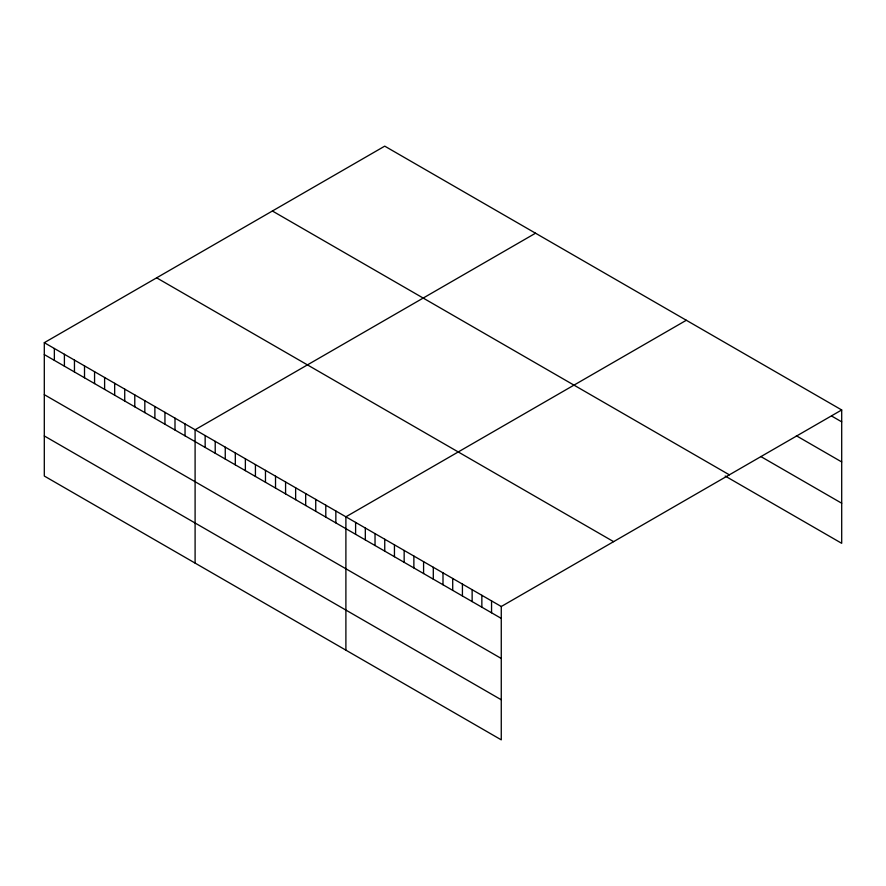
<?xml version="1.0" encoding="UTF-8"?>
<svg xmlns="http://www.w3.org/2000/svg" width="886" height="886" viewBox="0 0 886 886"><rect width="100%" height="100%" fill="white"/><g stroke="black" fill="none" stroke-linecap="round" stroke-linejoin="round"><path stroke-width="1.33" d="M44.3 342.683L501.266 606.511L501.266 739.854L44.3 476.037L44.3 342.683L384.734 146.146L841.7 409.963L841.7 543.317L725.169 476.037M535.532 233.206L195.097 429.754L195.097 563.097M686.329 320.267L345.894 516.815L345.894 650.158M501.266 606.511L841.7 409.963M831.987 416.243L841.7 421.847M796.381 435.768L841.7 461.938M760.775 456.511L841.7 503.226M272.39 211.001L729.355 474.83M156.645 277.827L613.61 541.656M44.3 354.566L501.266 618.395M44.3 394.658L501.266 658.475M44.3 435.945L501.266 699.774M491.553 600.907L491.553 612.791M481.851 595.303L481.851 607.187M472.138 589.699L472.138 601.583M462.426 584.084L462.426 595.968M452.713 578.48L452.713 590.364M443 572.877L443 584.76M433.298 567.273L433.298 579.156M423.586 561.669L423.586 573.552M413.873 556.054L413.873 567.937M404.16 550.45L404.16 562.333M394.447 544.846L394.447 556.729M384.745 539.242L384.745 551.125M375.033 533.638L375.033 545.51M365.32 528.023L365.32 539.906M355.607 522.419L355.607 534.302M335.849 511.012L335.849 522.895M325.793 505.208L325.793 517.092M315.737 499.405L315.737 511.288M305.681 493.602L305.681 505.485M295.636 487.787L295.636 499.671M285.58 481.984L285.58 493.867M275.524 476.181L275.524 488.064M265.468 470.377L265.468 482.261M255.423 464.574L255.423 476.458M245.367 458.771L245.367 470.654M235.311 452.967L235.311 464.851M225.254 447.164L225.254 459.048M215.209 441.361L215.209 453.244M205.153 435.558L205.153 447.441M185.041 423.951L185.041 435.834M174.996 418.148L174.996 430.02M164.94 412.333L164.94 424.217M154.884 406.53L154.884 418.413M144.828 400.727L144.828 412.61M134.783 394.923L134.783 406.807M124.727 389.12L124.727 401.004M114.671 383.317L114.671 395.2M104.614 377.514L104.614 389.397M94.569 371.71L94.569 383.594M84.513 365.907L84.513 377.79M74.457 360.104L74.457 371.987M64.401 354.3L64.401 366.184M54.356 348.497L54.356 360.369"/></g></svg>
